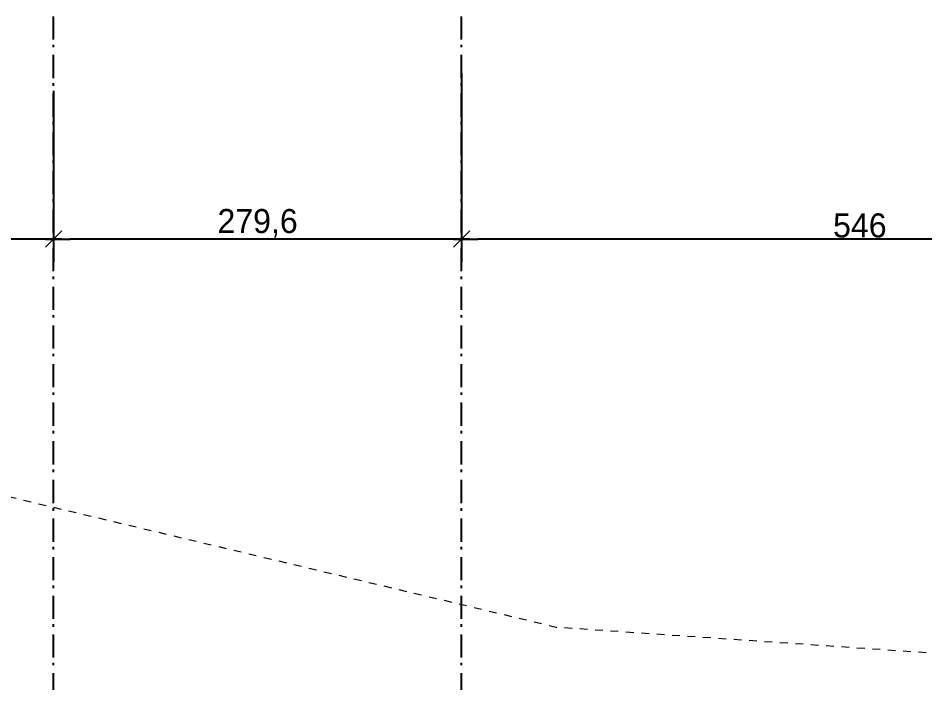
# Model space of a CAD drawing. Header units: centimetres. Extents: x -35664 to 50682, y -23001 to 23705.
# Drawn here: x 6767 to 7389, y -11694 to -11239 of the extents above; entities that cross this region are included whole.
import ezdxf

# ---------------------------------------------------------------- set-up
doc = ezdxf.new("R2010")
doc.units = ezdxf.units.CM
doc.linetypes.add('Style de ligne -6', pattern=[1.04164, 0.625, -0.20828, 0.06943, -0.13893])
doc.linetypes.add('VW-01', pattern=[0.41656, 0.20828, -0.20828])
doc.layers.get('0').update_dxf_attribs({"color": 252})
for name, color, linetype in [('B Général', 252, 'Continuous'), ('C ANNOTATIONS-cotation', 252, 'Continuous'), ('prlm-Coupe', 252, 'Continuous')]:
    doc.layers.add(name, color=color, linetype=linetype)
doc.styles.add('Eurostile', font='Eurosti.TTF')
doc.dimstyles.new('Arch', dxfattribs={"dimtxt": 16.471002, "dimasz": 11.224121, "dimexe": 15.875, "dimexo": 7.9375, "dimgap": 0.15875, "dimtad": 1, "dimdec": 1, "dimtxsty": 'Eurostile', "dimblk": 'A 90.VW_SLASH-1', "dimblk1": 'A 90.VW_SLASH-1', "dimblk2": 'A 90.VW_SLASH-1', "dimcen": 0, "dimdle": 7.9375, "dimazin": 0, "dimtfac": 1, "dimtdec": 1, "dimtix": 1, "dimtmove": 0, "dimatfit": 0, "dimldrblk": 'A 90.VW_FILLEDARROW-1', "dimfxl": 1, "dimfrac": 2, "dimtolj": 1, "dimarcsym": 0})

# ---------------------------------------------------------------- blocks, each defined once
blk = doc.blocks.new('B 90.VW_SLASH-1')
at = {"linetype": 'ByBlock', "lineweight": -2}
blk.add_line((0.5, 0), (-1, 0), dxfattribs=at)
at = {"linetype": 'Continuous', "lineweight": 20, "flags": 128}
blk.add_lwpolyline([(0.5, 0.5), (-0.5, -0.5)], dxfattribs=at)
blk = doc.blocks.new('*D809')
at = {"layer": 'C ANNOTATIONS-cotation', "linetype": 'Continuous', "lineweight": -2, "transparency": 16777216}
for p, q in [((-868.92, 1251.51), (-868.92, 1134.12)), ((-1447.92, 1220.63), (-1447.92, 1134.12)), ((-880.15, 1150), (-1436.7, 1150))]:
    blk.add_line(p, q, dxfattribs=at)
at = {"layer": 'C ANNOTATIONS-cotation', "lineweight": -2, "transparency": 16777216, "xscale": 11.22412109375, "yscale": 11.22412109375, "zscale": 11.22412109375, "rotation": 180}
blk.add_blockref('B 90.VW_SLASH-1', (-1447.92, 1150), dxfattribs=at)
at = {"layer": 'C ANNOTATIONS-cotation', "lineweight": -2, "transparency": 16777216, "xscale": 11.22412109375, "yscale": 11.22412109375, "zscale": 11.22412109375}
blk.add_blockref('B 90.VW_SLASH-1', (-868.92, 1150), dxfattribs=at)
at = {"layer": 'C ANNOTATIONS-cotation', "transparency": 16777216, "insert": (-1158.42, 1159.22), "char_height": 16.447, "attachment_point": 5, "style": 'Eurostile'}
blk.add_mtext('\\A1;579', dxfattribs=at)
blk = doc.blocks.new('A 90.VW_FILLEDARROW-1')
at = {"linetype": 'Continuous'}
blk.add_hatch(color=250, dxfattribs=at).paths.add_polyline_path([(-1.414, 0.379), (0, 0), (-1.414, -0.379)])
at = {"linetype": 'Continuous', "flags": 128}
blk.add_lwpolyline([(-1.414, 0.379), (0, 0), (-1.414, -0.379)], close=True, dxfattribs=at)
blk = doc.blocks.new('A 90.VW_SLASH-1')
at = {"linetype": 'ByBlock', "lineweight": -2}
blk.add_line((0.5, 0), (-1, 0), dxfattribs=at)
at = {"linetype": 'Continuous', "lineweight": 20, "flags": 128}
blk.add_lwpolyline([(0.5, 0.5), (-0.5, -0.5)], dxfattribs=at)
blk = doc.blocks.new('*D810')
at = {"layer": 'C ANNOTATIONS-cotation', "linetype": 'Continuous', "lineweight": -2, "transparency": 16777216}
for p, q in [((-589.33, 1263.63), (-589.33, 1134.12)), ((-868.92, 1251.51), (-868.92, 1134.12)), ((-600.55, 1150), (-857.7, 1150))]:
    blk.add_line(p, q, dxfattribs=at)
at = {"layer": 'C ANNOTATIONS-cotation', "lineweight": -2, "transparency": 16777216, "xscale": 11.22412109375, "yscale": 11.22412109375, "zscale": 11.22412109375, "rotation": 180}
blk.add_blockref('B 90.VW_SLASH-1', (-868.92, 1150), dxfattribs=at)
at = {"layer": 'C ANNOTATIONS-cotation', "lineweight": -2, "transparency": 16777216, "xscale": 11.22412109375, "yscale": 11.22412109375, "zscale": 11.22412109375}
blk.add_blockref('B 90.VW_SLASH-1', (-589.33, 1150), dxfattribs=at)
at = {"layer": 'C ANNOTATIONS-cotation', "transparency": 16777216, "insert": (-729.13, 1160.79), "char_height": 16.447, "attachment_point": 5, "style": 'Eurostile'}
blk.add_mtext('\\A1;279,6', dxfattribs=at)
blk = doc.blocks.new('*D811')
at = {"layer": 'C ANNOTATIONS-cotation', "linetype": 'Continuous', "lineweight": -2, "transparency": 16777216}
for p, q in [((-43.33, 1274.02), (-43.33, 1134.12)), ((-589.33, 1263.63), (-589.33, 1134.12)), ((-54.55, 1150), (-578.1, 1150))]:
    blk.add_line(p, q, dxfattribs=at)
at = {"layer": 'C ANNOTATIONS-cotation', "lineweight": -2, "transparency": 16777216, "xscale": 11.22412109375, "yscale": 11.22412109375, "zscale": 11.22412109375, "rotation": 180}
blk.add_blockref('B 90.VW_SLASH-1', (-589.33, 1150), dxfattribs=at)
at = {"layer": 'C ANNOTATIONS-cotation', "lineweight": -2, "transparency": 16777216, "xscale": 11.22412109375, "yscale": 11.22412109375, "zscale": 11.22412109375}
blk.add_blockref('B 90.VW_SLASH-1', (-43.33, 1150), dxfattribs=at)
at = {"layer": 'C ANNOTATIONS-cotation', "transparency": 16777216, "insert": (-316.33, 1159.22), "char_height": 16.447, "attachment_point": 5, "style": 'Eurostile'}
blk.add_mtext('\\A1;546', dxfattribs=at)
blk = doc.blocks.new('B 90.axes 2')
at = {"layer": 'B Général', "linetype": 'Style de ligne -6', "ltscale": 25.4}
for p, q in [((-868.925, -1173.93), (-868.925, 1361.07)), ((-589.328, -1173.93), (-589.328, 1361.07))]:
    blk.add_line(p, q, dxfattribs=at)
at = {"layer": 'C ANNOTATIONS-cotation', "linetype": 'Continuous'}
for base, p1, p2, picture, middle in [((-589.328, 1150), (-43.328, 1281.962), (-589.328, 1271.57), '*D811', (-316.328, 1159.223)), ((-868.925, 1150), (-589.328, 1271.57), (-868.925, 1259.446), '*D810', (-729.127, 1160.79)), ((-1447.925, 1150), (-868.925, 1259.446), (-1447.925, 1228.57), '*D809', (-1158.425, 1159.223))]:
    dim = blk.add_linear_dim(base=base, p1=p1, p2=p2, dimstyle='Arch', override={"dimtxt": 16.446886, "dimgap": 1, "dimdec": 2, "dimpost": '<>', "dimtxsty": 'Eurostile', "dimclrd": 256, "dimclre": 256, "dimclrt": 256, "dimtmove": 2, "dimtfill": 0, "dimtfillclr": 0}, dxfattribs=at)
    dim.commit()
    dim.dimension.update_dxf_attribs({"geometry": picture, "text_midpoint": middle})
blk = doc.blocks.new('A$C373B78D5')
at = {"layer": 'B Général', "linetype": 'VW-01', "lineweight": 18, "ltscale": 25.4, "flags": 128}
blk.add_lwpolyline([(-19898.35, 6695.91), (-19477.83, 6678), (-19419.84, 6678), (-18811.74, 6459), (-17388, 6109), (-17092.71, 6083), (-15975.46, 5817), (-15684.16, 5797), (-15459.75, 5736), (-14945.77, 5636), (-13908.75, 5450), (-13283.66, 5348), (-12877.71, 5210), (-12466.56, 5204), (-12263.93, 5176.73), (-12213.96, 5176.73)], dxfattribs=at)
at = {"layer": 'B Général'}
blk.add_blockref('B 90.axes 2', (-15451.09, 4932.77), dxfattribs=at)

msp = doc.modelspace()

# ---------------------------------------------------------------- block references
at = {"layer": 'prlm-Coupe'}
msp.add_blockref('A$C373B78D5', (23111.623, -17472.851), dxfattribs=at)

doc.saveas('drawing.dxf')
